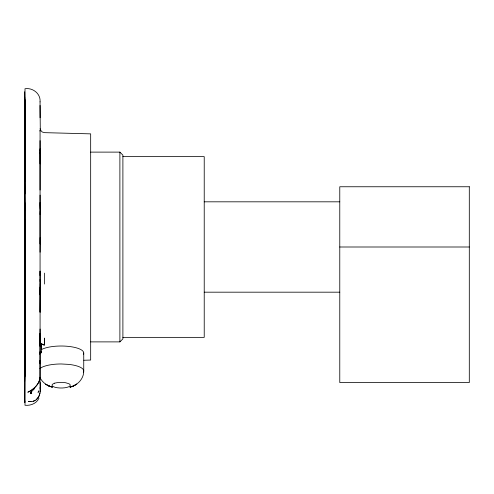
<?xml version="1.0" encoding="UTF-8"?>
<svg xmlns="http://www.w3.org/2000/svg" width="494" height="494" viewBox="0 0 494 494"><rect width="100%" height="100%" fill="white"/><g stroke="black" fill="none" stroke-linecap="round" stroke-linejoin="round"><path stroke-width="0.74" d="M40.063 388.408L40.063 387.636M40.063 362.862L40.063 360.589L40.039 377.793C39.168 384.468 33.635 389.5 27.812 392.23C33.654 389.494 39.125 384.474 40.039 377.793L40.063 329.053M40.063 294.819L40.063 202.515M40.063 205.899L40.063 130.348M40.063 140.654L40.063 190.042M40.063 131.138L40.063 130.181M44.46 284.038L44.466 273.108M40.119 287.094L40.063 312.282L40.28 283.587M40.063 343.373L40.1 333.444L40.063 346.226L40.28 342.219M35.055 400.486L32.604 401.455C40.99 399.492 40.959 388.92 40.063 382.226M24.947 203.022L24.928 233.471A152.51 28.627 -89.5 0 0 24.928 273.96A152.51 27.331 -86.7 0 0 24.928 312.609A152.504 24.163 -84.1 0 0 24.928 346.782A152.523 19.365 -82 0 0 24.922 374.193L24.947 376.354M25.003 220.04L24.928 233.471A154.937 9.849 89.8 0 1 24.928 273.96L25.003 374.174M24.947 270.23L24.928 346.794A154.949 6.663 87.3 0 1 24.959 349.968M24.947 144.137L24.928 147.206A152.51 24.169 84.1 0 0 24.922 181.384L25.003 193.901M40.063 252.206L40.175 237.589M40.063 275.578L40.1 271.083L40.063 363.819M40.051 101.869C40.848 93.737 32.752 87.475 25.003 88.735L25.003 405.265C30.548 405.852 36.673 403.512 38.983 398.133M24.953 110.465L24.928 147.206A154.937 8.318 -88 0 1 24.953 150.201M25.003 101.116L24.928 106.296A154.943 5.298 -86.9 0 1 24.922 128.094M24.953 277.653A154.937 9.405 88.9 0 0 24.928 273.96L24.928 181.391A154.937 8.318 -88 0 0 24.959 177.574M24.953 99.757L24.947 114.732M24.7 381.448L24.928 374.174A154.949 6.663 87.3 0 0 24.953 372.044M40.28 210.981L40.1 214.501M39.421 354.075A24.095 7.447 0 0 1 40.638 353.383L40.298 351.74L40.051 352.648L39.909 351.981M40.28 152.133L40.119 153.683M38.341 391.909L38.532 390.908L38.057 392.711M31.017 391.532L30.449 393.718L31.184 391.977M24.7 399.893L24.7 402.252L24.928 346.794A154.931 8.312 88 0 0 24.953 343.787M41.57 351.685L40.638 353.383L41.57 351.685L41.533 343.602L43.886 345.022L42.638 344.509M40.02 393.057L38.989 396.268L36.204 399.714M30.467 392.742L34.716 388.475M90.668 341.885L119.888 341.885L122.895 338.872L122.895 155.128L119.888 152.115L90.668 152.115M70.006 387.247C77.385 385.351 83.887 378.904 83.739 370.951L83.739 352.994M83.875 360.256L90.668 360.052L90.668 133.862L44.46 132.651L42.126 131.954L40.545 130.083M122.895 156.635L204.226 156.635L204.226 337.365L122.895 337.365M204.226 201.818L339.773 201.818M339.773 247L469.3 247M204.226 292.182L339.773 292.182M52.29 387.247C47.06 385.715 42.095 382.368 39.847 377.255M40.1 128.749L40.28 129.527L40.063 105.426M24.928 401.659L25.003 402.252M40.088 148.78L40.249 151.041M40.063 339.724L40.088 340.15M40.094 279.456L40.249 281.951M40.249 209.295L40.094 206.387M24.7 97.04L24.947 102.591M24.7 193.901L24.947 210.493M41.533 343.602L41.57 348.653M40.063 149.96L40.1 163.841M40.051 101.832L40.063 117.757M119.888 152.115L119.888 341.885M40.063 195.111L40.063 243.888M40.063 378.373L40.063 391.989M24.7 91.748L24.928 106.296A152.51 15.394 80.8 0 0 24.928 128.094A154.937 7.268 -87.5 0 1 24.928 157.938L24.928 181.391L24.928 157.95A152.51 21.131 82.6 0 1 24.922 128.057M83.393 372.161A22.594 6.978 0 0 0 68.87 364.393L61.145 363.973A22.588 6.978 0 0 0 39.921 368.561M41.582 349.505A22.594 6.984 0 0 1 68.876 346.436A22.594 6.984 0 0 1 83.393 354.21M24.953 316.413A154.931 8.312 88 0 0 24.922 312.603A154.937 9.405 88.9 0 0 24.953 308.978M31.079 392.304A28.8 8.497 -18.2 0 0 31.721 393.588A29.64 8.688 -19.1 0 1 31.11 392.31M44.429 338.174L44.337 345.096L44.429 338.174M76.755 384.11L73.106 386.104L69.981 387.049L73.378 385.987L76.755 384.11M54.624 383.171L53.247 383.782A9.127 2.822 0 0 0 55.285 387.358A9.127 2.822 0 0 0 67.017 387.358A9.127 2.822 0 0 0 69.049 383.782L65.708 382.751A9.127 2.822 0 0 0 56.588 382.751L54.624 383.171M31.375 401.659L28.331 401.474L31.375 401.659M469.3 186.757L339.773 186.757L339.773 382.547L469.3 382.547L469.3 186.757M52.315 387.049L48.918 385.987L52.315 387.049M49.19 386.104L45.633 384.209L49.19 386.104"/></g></svg>
